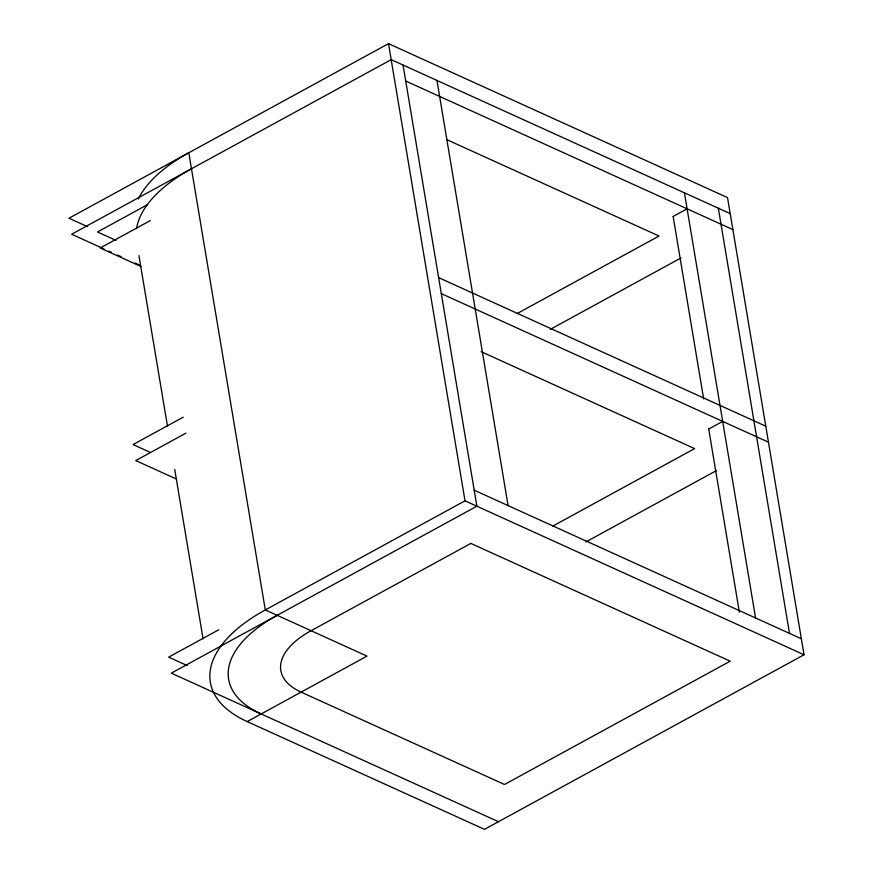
<?xml version="1.0" encoding="UTF-8"?>
<svg xmlns="http://www.w3.org/2000/svg" width="873" height="873" viewBox="0 0 873 873"><rect width="100%" height="100%" fill="white"/><g stroke="black" fill="none" stroke-linecap="round" stroke-linejoin="round"><path stroke-width="1.31" d="M138.283 199.022A158.842 76.759 -9.5 0 1 188.797 152.764L265.305 609.932A158.842 76.759 -9.5 0 0 247.179 721.589L484.493 829.35L804.033 654.761L727.525 197.604L388.507 43.65L68.967 218.239L87.595 226.696M147.624 204.598L97.492 231.989L116.076 240.424M150.298 220.596L100.166 247.987L141.066 266.56M183.199 417.174L133.067 444.564L150.418 452.443M185.873 433.183L135.741 460.573L176.641 479.135M673.138 216.46L687.116 208.822M517.154 313.549L659.039 236.026L446.845 139.669M550.263 329.383L680.995 257.95M218.774 629.76L168.642 657.151L187.226 665.586M804.033 654.761L465.014 500.818L265.305 609.932L367.009 656.114L247.179 721.589M708.712 429.036L722.691 421.397M552.729 526.135L694.613 448.613L481.176 351.688M585.838 541.958L716.569 470.525M730.199 213.601L391.18 59.648L71.651 234.237L103.931 248.903M405.727 81.036L732.884 229.599M438.628 277.625L765.774 426.188M441.301 293.623L768.458 442.185M108.907 251.151L111.384 252.286M117.593 255.102L121.325 256.793M134.977 262.991L139.953 265.25M474.203 490.2L801.349 638.763M498.472 821.711L171.315 673.148L476.876 506.198L403.053 65.038M718.337 208.211L789.487 633.372M684.432 192.813L755.582 617.986M673.148 216.548L703.671 398.95M708.614 428.457L739.366 612.202M436.958 80.436L508.097 505.598M388.507 43.65L465.014 500.818M138.938 255.571L167.518 426.384M174.72 469.423L203.082 638.894M261.158 713.95A140.302 67.81 -9.5 0 1 277.167 615.323M136.537 228.584A158.842 76.759 -9.5 0 1 191.471 168.762M470.842 543.421L311.072 630.71A87.365 42.22 -9.5 0 0 301.098 692.125L504.507 784.489L730.188 661.188L470.842 543.421"/></g></svg>
